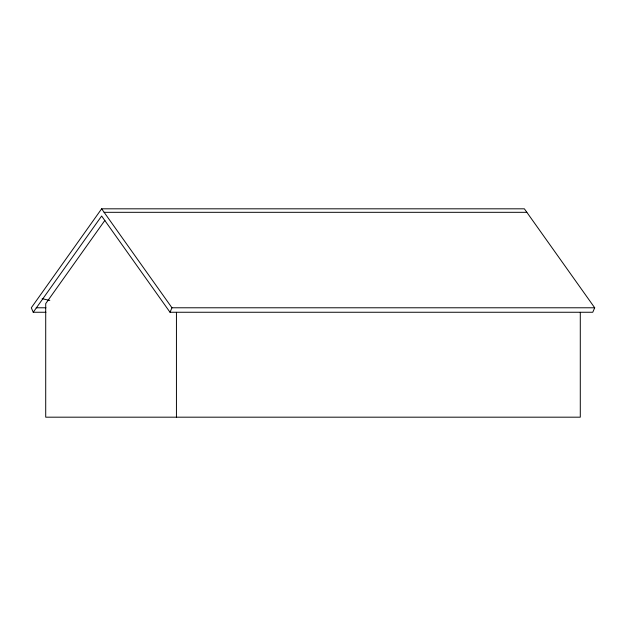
<?xml version="1.0" encoding="UTF-8"?>
<svg xmlns="http://www.w3.org/2000/svg" width="626" height="626" viewBox="0 0 626 626"><rect width="100%" height="100%" fill="white"/><g stroke="black" fill="none" stroke-linecap="round" stroke-linejoin="round"><path stroke-width="0.94" d="M101.631 208.818L524.369 208.818L594.7 307.781L592.759 312.257L170.022 312.257L171.962 307.781L101.631 208.818L31.3 307.781L33.241 312.257L45.933 312.257M33.241 312.257L101.631 216.025L170.022 312.257M104.878 220.383L45.714 303.633L45.714 417.182L580.286 417.182L580.286 312.366M104.112 212.316L526.849 212.316M36.183 307.781L45.948 307.781M171.962 307.781L594.7 307.781M42.185 298.696L49.814 300.425M176.438 312.366L176.438 417.182"/></g></svg>
